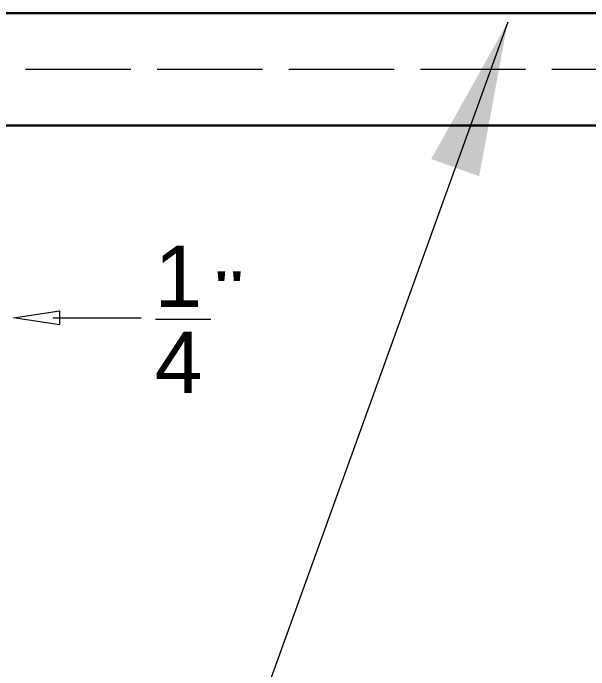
# Model space of a CAD drawing. Header units: millimetres. Extents: x 24811 to 87764, y -117823 to -2257.
# Drawn here: x 87483.6 to 87549.2, y -117281.7 to -117206.8 of the extents above; entities that cross this region are included whole.
import ezdxf

# ---------------------------------------------------------------- set-up
doc = ezdxf.new("R2010")
doc.units = ezdxf.units.MM
doc.header["$PDSIZE"] = -1
doc.linetypes.add('ACAD_ISO02W100', pattern=[15, 12, -3])
doc.layers.add('尺寸標注', color=1, linetype='Continuous', lineweight=30)
doc.layers.add('細實線', color=1, linetype='Continuous', lineweight=13)
doc.styles.add('0', font='arial.ttf', dxfattribs={"height": 1})
doc.styles.add('DIM', font='txt.shx', dxfattribs={"width": 0.7, "bigfont": 'chineset.shx'})
doc.dimstyles.new('9.8', dxfattribs={"dimscale": 9.8, "dimtxt": 2.5, "dimasz": 1.8, "dimexe": 1.6, "dimexo": 0.625, "dimtad": 1, "dimdec": 1, "dimdsep": 46, "dimlunit": 6, "dimtxsty": 'DIM', "dimcen": 0, "dimclrd": 1, "dimclre": 1, "dimclrt": 3, "dimadec": 1, "dimazin": 1, "dimtfac": 1, "dimtdec": 1, "dimtmove": 0, "dimatfit": 3, "dimfxl": 1, "dimtolj": 1, "dimlwd": 13, "dimlwe": 13, "dimarcsym": 0})
doc.dimstyles.new('mm+in', dxfattribs={"dimscale": 2, "dimtxt": 10, "dimasz": 9, "dimexe": 1.25, "dimexo": 0.625, "dimgap": 2, "dimtad": 1, "dimtoh": 1, "dimdec": 1, "dimtxsty": 'DIM', "dimcen": 0, "dimclrd": 1, "dimclre": 1, "dimclrt": 3, "dimadec": 0, "dimazin": 0, "dimtfac": 1, "dimtdec": 1, "dimtmove": 0, "dimatfit": 3, "dimfxl": 1, "dimarcsym": 0})

# ---------------------------------------------------------------- blocks, each defined once
blk = doc.blocks.new('*D55')
at = {"layer": 'Defpoints', "color": 0}
for p in [(87532.335, -117206.831), (87733.591, -117206.831), (87621.235, -117626.031)]:
    blk.add_point(p, dxfattribs=at)
at = {"layer": '尺寸標注', "color": 1, "lineweight": -2}
for p, q in [((87533.585, -117206.831), (87736.091, -117206.831)), ((87733.591, -117608.031), (87733.591, -117224.831)), ((87622.485, -117626.031), (87736.091, -117626.031))]:
    blk.add_line(p, q, dxfattribs=at)
at = {"layer": '尺寸標注', "color": 1}
for points in [[(87730.591, -117224.831), (87736.591, -117224.831), (87733.591, -117206.831)], [(87730.591, -117608.031), (87736.591, -117608.031), (87733.591, -117626.031)]]:
    blk.add_solid(points, dxfattribs=at)
at = {"layer": '尺寸標注', "color": 3, "insert": (87717.924, -117416.431), "char_height": 20, "attachment_point": 5, "rotation": 90, "style": 'DIM'}
blk.add_mtext('419,2mm [16 1/2"]', dxfattribs=at)
blk = doc.blocks.new('gdhg')
at = {"layer": '尺寸標注', "lineweight": 9}
blk.add_open_spline([(87445.936, -116185.65), (87445.936, -116185.65), (87452.251, -116185.65), (87452.251, -116185.65)], degree=3, dxfattribs=at)
at = {"layer": '細實線', "lineweight": 9}
blk.add_open_spline([(87429.752, -116185.501), (87429.752, -116185.501), (87434.989, -116186.305), (87434.989, -116186.305), (87434.989, -116186.305), (87434.989, -116186.305), (87434.989, -116184.695), (87434.989, -116184.695), (87434.989, -116184.695), (87434.989, -116184.695), (87429.752, -116185.501), (87429.752, -116185.501)], degree=3, knots=[0, 0, 0, 0, 0.25, 0.25, 0.25, 0.25, 0.5, 0.5, 0.5, 0.5, 1, 1, 1, 1], dxfattribs=at)
blk.add_open_spline([(87434.244, -116185.501), (87434.244, -116185.501), (87444.314, -116185.501), (87444.314, -116185.501)], degree=3, dxfattribs=at)
at = {"layer": '尺寸標注', "lineweight": 9, "style": '0'}
for s, p in [('1', (87445.826, -116184.275)), ('4', (87445.846, -116194.064))]:
    blk.add_text(s, height=6.999, dxfattribs=at).set_placement(p)
at = {"layer": '尺寸標注', "lineweight": 9, "style": '0', "width": 1.979076}
blk.add_text('"', height=3.535, dxfattribs=at).set_placement((87452.598, -116183.732))
at = {"layer": '尺寸標注'}
blk.add_leader([(87486.088, -116151.782), (87444.075, -116268.16), (87436.457, -116268.16)], dimstyle='9.8', override={"dimdec": 2}, dxfattribs=at)

msp = doc.modelspace()

# ---------------------------------------------------------------- linework, layer by layer
at = {"color": 2, "linetype": 'ACAD_ISO02W100', "lineweight": 9}
msp.add_lwpolyline([(86915.035, -117213.231), (87616.235, -117213.231, -0.414214), (87621.235, -117218.231), (87621.235, -117614.631, -0.414214), (87616.235, -117619.631), (86915.035, -117619.631, -0.414214), (86910.035, -117614.631), (86910.035, -117218.231, -0.414214)], format="xyb", close=True, dxfattribs=at)
at = {"color": 3, "lineweight": 30}
msp.add_lwpolyline([(86921.435, -117219.631), (87609.835, -117219.631, -0.414214), (87614.835, -117224.631), (87614.835, -117608.231, -0.414214), (87609.835, -117613.231), (86921.435, -117613.231, -0.414214), (86916.435, -117608.231), (86916.435, -117224.631, -0.414214)], format="xyb", close=True, dxfattribs=at)
at = {"layer": '尺寸標注', "color": 0}
msp.add_lwpolyline([(86908.635, -117206.831), (87622.635, -117206.831, -0.414214), (87627.635, -117211.831), (87627.635, -117621.031, -0.414214), (87622.635, -117626.031), (86908.635, -117626.031, -0.414214), (86903.635, -117621.031), (86903.635, -117211.831, -0.414214)], format="xyb", close=True, dxfattribs=at)

# ---------------------------------------------------------------- block references
msp.add_blockref('gdhg', (53.908, -1056.07), dxfattribs=at)

# ---------------------------------------------------------------- dimensions: what is measured, and where the dimension line sits
dim = msp.add_linear_dim(base=(87733.591, -117206.831), p1=(87621.235, -117626.031), p2=(87532.335, -117206.831), angle=90, dimstyle='mm+in', override={"dimpost": 'mm', "dimfxl": 0.2}, dxfattribs=at)
dim.commit()
dim.dimension.update_dxf_attribs({"geometry": '*D55', "text_midpoint": (87717.924, -117416.431)})

doc.saveas('drawing.dxf')
